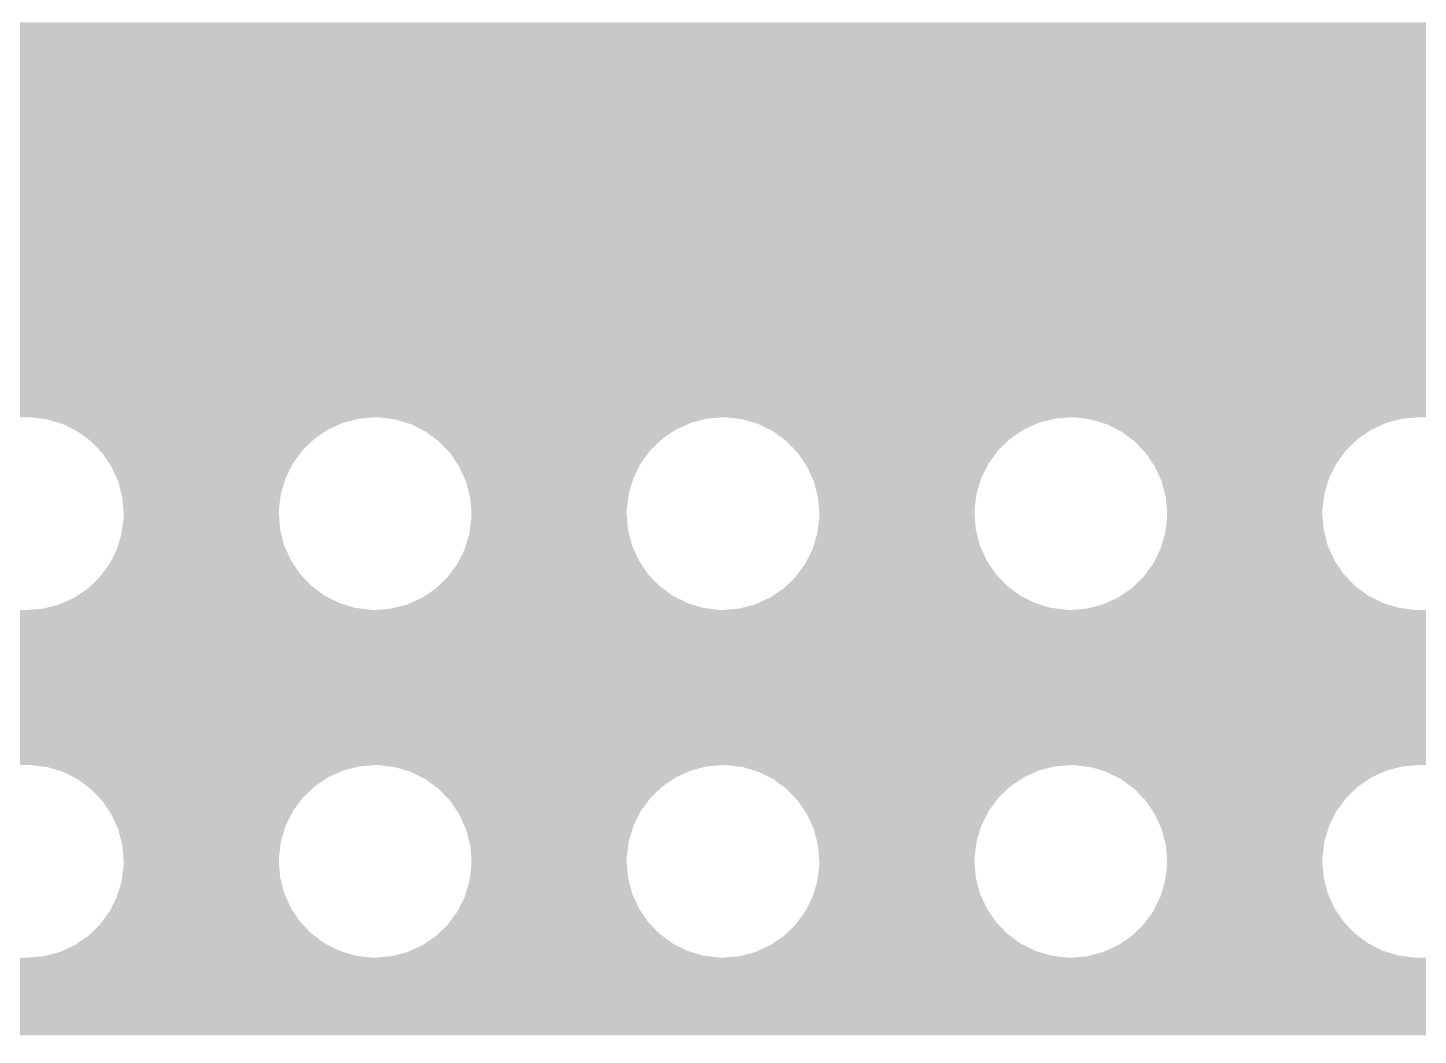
# Model space of a CAD drawing. Extents: x 295 to 953, y 10 to 290.
# Drawn here: x 816.65 to 840, y 80.92 to 97.85 of the extents above; entities that cross this region are included whole.
import ezdxf

# ---------------------------------------------------------------- set-up
doc = ezdxf.new("R2010")
doc.units = 0
doc.header["$LTSCALE"] = 5
doc.header["$MEASUREMENT"] = 0
doc.layers.add('GND', color=7, linetype='CONTINUOUS')

msp = doc.modelspace()

# ---------------------------------------------------------------- linework, layer by layer
at = {"layer": 'GND'}
for points in [[(747.321, 97.757), (747.448, 97.936), (848.082, 97.757), (848.261, 97.936)], [(747.158, 97.608), (747.321, 97.757), (847.933, 97.608), (848.082, 97.757)], [(658.909, 96.987), (657.9, 97.404), (847.312, 96.987), (847.729, 97.404)], [(746.539, 97.404), (746.758, 97.428), (847.729, 97.404), (847.752, 97.428)], [(746.758, 97.428), (746.968, 97.496), (847.752, 97.428), (847.821, 97.496)], [(746.968, 97.496), (747.158, 97.608), (847.821, 97.496), (847.933, 97.608)], [(658.909, 96.986), (658.909, 96.987), (847.311, 96.986), (847.312, 96.987)], [(660.397, 96.975), (660.34, 96.986), (847.3, 96.975), (847.311, 96.986)], [(661.343, 96.578), (660.397, 96.975), (846.903, 96.578), (847.3, 96.975)], [(661.36, 96.569), (661.343, 96.578), (846.894, 96.569), (846.903, 96.578)], [(799.209, 96.565), (799.117, 96.569), (846.89, 96.565), (846.894, 96.569)], [(799.425, 96.522), (799.209, 96.565), (846.847, 96.522), (846.89, 96.565)], [(799.628, 96.435), (799.425, 96.522), (846.76, 96.435), (846.847, 96.522)], [(799.807, 96.308), (799.628, 96.435), (846.632, 96.308), (846.76, 96.435)], [(799.956, 96.145), (799.807, 96.308), (846.47, 96.145), (846.632, 96.308)], [(800.068, 95.955), (799.956, 96.145), (846.28, 95.955), (846.47, 96.145)], [(800.106, 95.839), (800.068, 95.955), (846.164, 95.839), (846.28, 95.955)], [(805.051, 95.834), (804.959, 95.839), (846.159, 95.834), (846.164, 95.839)], [(805.267, 95.792), (805.051, 95.834), (846.117, 95.792), (846.159, 95.834)], [(805.47, 95.705), (805.267, 95.792), (846.03, 95.705), (846.117, 95.792)], [(805.649, 95.577), (805.47, 95.705), (845.902, 95.577), (846.03, 95.705)], [(805.798, 95.415), (805.649, 95.577), (845.74, 95.415), (845.902, 95.577)], [(805.91, 95.224), (805.798, 95.415), (845.549, 95.224), (845.74, 95.415)], [(805.979, 95.015), (805.91, 95.224), (845.34, 95.015), (845.549, 95.224)], [(806.002, 94.796), (805.979, 95.015), (845.121, 94.796), (845.34, 95.015)], [(805.96, 94.513), (805.998, 94.704), (844.838, 94.513), (845.029, 94.704)], [(805.998, 94.704), (806.002, 94.796), (845.029, 94.704), (845.121, 94.796)], [(805.868, 94.285), (805.946, 94.466), (844.732, 94.285), (844.807, 94.466)], [(805.946, 94.466), (805.955, 94.488), (844.807, 94.466), (844.821, 94.488)], [(805.955, 94.488), (805.96, 94.513), (844.821, 94.488), (844.838, 94.513)], [(805.741, 94.105), (805.868, 94.285), (844.659, 94.105), (844.732, 94.285)], [(805.388, 93.845), (805.578, 93.956), (844.552, 93.845), (844.597, 93.956)], [(805.578, 93.956), (805.741, 94.105), (844.597, 93.956), (844.659, 94.105)], [(798.676, 93.554), (798.611, 93.753), (844.432, 93.554), (844.514, 93.753)], [(804.959, 93.753), (805.178, 93.776), (844.514, 93.753), (844.523, 93.776)], [(805.178, 93.776), (805.388, 93.845), (844.523, 93.776), (844.552, 93.845)], [(798.684, 93.484), (798.676, 93.554), (844.404, 93.484), (844.432, 93.554)], [(798.689, 93.429), (798.684, 93.484), (844.393, 93.429), (844.404, 93.484)], [(798.699, 93.335), (798.689, 93.429), (844.393, 93.335), (844.393, 93.429)], [(798.653, 93.027), (798.695, 93.243), (844.393, 93.027), (844.393, 93.243)], [(798.695, 93.243), (798.699, 93.335), (844.393, 93.243), (844.393, 93.335)], [(798.566, 92.825), (798.653, 93.027), (844.393, 92.825), (844.393, 93.027)], [(798.438, 92.645), (798.566, 92.825), (844.393, 92.645), (844.393, 92.825)], [(798.085, 92.385), (798.275, 92.496), (844.393, 92.385), (844.393, 92.496)], [(798.275, 92.496), (798.438, 92.645), (844.393, 92.496), (844.393, 92.645)], [(721.8, 92.187), (721.826, 92.242), (844.393, 92.187), (844.393, 92.242)], [(721.826, 92.242), (721.845, 92.292), (844.393, 92.242), (844.393, 92.292)], [(797.657, 92.292), (797.876, 92.316), (844.393, 92.292), (844.393, 92.316)], [(797.876, 92.316), (798.085, 92.385), (844.393, 92.316), (844.393, 92.385)], [(807.972, 92.183), (807.88, 92.187), (844.393, 92.183), (844.393, 92.187)], [(808.188, 92.141), (807.972, 92.183), (844.393, 92.141), (844.393, 92.183)], [(808.391, 92.054), (808.188, 92.141), (844.393, 92.054), (844.393, 92.141)], [(808.57, 91.926), (808.391, 92.054), (844.393, 91.926), (844.393, 92.054)], [(808.719, 91.763), (808.57, 91.926), (844.393, 91.763), (844.393, 91.926)], [(808.831, 91.573), (808.719, 91.763), (844.393, 91.573), (844.393, 91.763)], [(808.9, 91.364), (808.831, 91.573), (844.393, 91.364), (844.393, 91.573)], [(808.906, 91.302), (808.9, 91.364), (844.393, 91.302), (844.393, 91.364)], [(816.709, 91.301), (816.643, 91.302), (822.469, 91.301), (822.485, 91.302)], [(816.883, 91.279), (816.709, 91.301), (822.211, 91.279), (822.469, 91.301)], [(816.982, 91.266), (816.883, 91.279), (822.163, 91.266), (822.211, 91.279)], [(817.168, 91.21), (816.982, 91.266), (821.945, 91.21), (822.163, 91.266)], [(817.245, 91.186), (817.168, 91.21), (821.894, 91.186), (821.945, 91.21)], [(817.424, 91.096), (817.245, 91.186), (821.695, 91.096), (821.894, 91.186)], [(817.49, 91.063), (817.424, 91.096), (821.646, 91.063), (821.695, 91.096)], [(822.551, 91.301), (822.485, 91.302), (828.311, 91.301), (828.327, 91.302)], [(822.725, 91.279), (822.551, 91.301), (828.053, 91.279), (828.311, 91.301)], [(822.824, 91.266), (822.725, 91.279), (828.005, 91.266), (828.053, 91.279)], [(823.01, 91.21), (822.824, 91.266), (827.787, 91.21), (828.005, 91.266)], [(823.087, 91.186), (823.01, 91.21), (827.736, 91.186), (827.787, 91.21)], [(823.266, 91.096), (823.087, 91.186), (827.537, 91.096), (827.736, 91.186)], [(823.332, 91.063), (823.266, 91.096), (827.488, 91.063), (827.537, 91.096)], [(828.393, 91.301), (828.327, 91.302), (834.153, 91.301), (834.169, 91.302)], [(828.567, 91.279), (828.393, 91.301), (833.895, 91.279), (834.153, 91.301)], [(828.666, 91.266), (828.567, 91.279), (833.847, 91.266), (833.895, 91.279)], [(828.852, 91.21), (828.666, 91.266), (833.629, 91.21), (833.847, 91.266)], [(828.929, 91.186), (828.852, 91.21), (833.578, 91.186), (833.629, 91.21)], [(829.108, 91.096), (828.929, 91.186), (833.379, 91.096), (833.578, 91.186)], [(829.174, 91.063), (829.108, 91.096), (833.33, 91.063), (833.379, 91.096)], [(834.235, 91.301), (834.169, 91.302), (839.995, 91.301), (840.011, 91.302)], [(834.409, 91.279), (834.235, 91.301), (839.737, 91.279), (839.995, 91.301)], [(834.508, 91.266), (834.409, 91.279), (839.689, 91.266), (839.737, 91.279)], [(834.694, 91.21), (834.508, 91.266), (839.471, 91.21), (839.689, 91.266)], [(834.771, 91.186), (834.694, 91.21), (839.42, 91.186), (839.471, 91.21)], [(834.95, 91.096), (834.771, 91.186), (839.221, 91.096), (839.42, 91.186)], [(835.016, 91.063), (834.95, 91.096), (839.172, 91.063), (839.221, 91.096)], [(817.653, 90.942), (817.49, 91.063), (821.468, 90.942), (821.646, 91.063)], [(817.711, 90.9), (817.653, 90.942), (821.423, 90.9), (821.468, 90.942)], [(817.853, 90.752), (817.711, 90.9), (821.269, 90.752), (821.423, 90.9)], [(823.495, 90.942), (823.332, 91.063), (827.31, 90.942), (827.488, 91.063)], [(823.553, 90.9), (823.495, 90.942), (827.265, 90.9), (827.31, 90.942)], [(823.695, 90.752), (823.553, 90.9), (827.111, 90.752), (827.265, 90.9)], [(829.337, 90.942), (829.174, 91.063), (833.152, 90.942), (833.33, 91.063)], [(829.395, 90.9), (829.337, 90.942), (833.107, 90.9), (833.152, 90.942)], [(829.537, 90.752), (829.395, 90.9), (832.953, 90.752), (833.107, 90.9)], [(835.179, 90.942), (835.016, 91.063), (838.994, 90.942), (839.172, 91.063)], [(835.237, 90.9), (835.179, 90.942), (838.949, 90.9), (838.994, 90.942)], [(835.379, 90.752), (835.237, 90.9), (838.795, 90.752), (838.949, 90.9)], [(817.901, 90.702), (817.853, 90.752), (821.232, 90.702), (821.269, 90.752)], [(818.017, 90.531), (817.901, 90.702), (821.106, 90.531), (821.232, 90.702)], [(823.743, 90.702), (823.695, 90.752), (827.074, 90.702), (827.111, 90.752)], [(823.859, 90.531), (823.743, 90.702), (826.948, 90.531), (827.074, 90.702)], [(829.585, 90.702), (829.537, 90.752), (832.916, 90.702), (832.953, 90.752)], [(829.701, 90.531), (829.585, 90.702), (832.79, 90.531), (832.916, 90.702)], [(835.427, 90.702), (835.379, 90.752), (838.758, 90.702), (838.795, 90.752)], [(835.543, 90.531), (835.427, 90.702), (838.632, 90.531), (838.758, 90.702)], [(818.055, 90.474), (818.017, 90.531), (821.078, 90.474), (821.106, 90.531)], [(818.141, 90.285), (818.055, 90.474), (820.983, 90.285), (821.078, 90.474)], [(823.897, 90.474), (823.859, 90.531), (826.92, 90.474), (826.948, 90.531)], [(823.983, 90.285), (823.897, 90.474), (826.825, 90.285), (826.92, 90.474)], [(829.739, 90.474), (829.701, 90.531), (832.762, 90.474), (832.79, 90.531)], [(829.825, 90.285), (829.739, 90.474), (832.667, 90.285), (832.762, 90.474)], [(835.581, 90.474), (835.543, 90.531), (838.604, 90.474), (838.632, 90.531)], [(835.667, 90.285), (835.581, 90.474), (838.509, 90.285), (838.604, 90.474)], [(818.169, 90.224), (818.141, 90.285), (820.964, 90.224), (820.983, 90.285)], [(818.221, 90.023), (818.169, 90.224), (820.903, 90.023), (820.964, 90.224)], [(824.011, 90.224), (823.983, 90.285), (826.806, 90.224), (826.825, 90.285)], [(824.063, 90.023), (824.011, 90.224), (826.745, 90.023), (826.806, 90.224)], [(829.853, 90.224), (829.825, 90.285), (832.648, 90.224), (832.667, 90.285)], [(829.905, 90.023), (829.853, 90.224), (832.587, 90.023), (832.648, 90.224)], [(835.695, 90.224), (835.667, 90.285), (838.49, 90.224), (838.509, 90.285)], [(835.747, 90.023), (835.695, 90.224), (838.429, 90.023), (838.49, 90.224)], [(818.238, 89.958), (818.221, 90.023), (820.894, 89.958), (820.903, 90.023)], [(818.256, 89.75), (818.238, 89.958), (820.868, 89.75), (820.894, 89.958)], [(824.08, 89.958), (824.063, 90.023), (826.736, 89.958), (826.745, 90.023)], [(824.098, 89.75), (824.08, 89.958), (826.71, 89.75), (826.736, 89.958)], [(829.922, 89.958), (829.905, 90.023), (832.578, 89.958), (832.587, 90.023)], [(829.94, 89.75), (829.922, 89.958), (832.552, 89.75), (832.578, 89.958)], [(835.764, 89.958), (835.747, 90.023), (838.42, 89.958), (838.429, 90.023)], [(835.782, 89.75), (835.764, 89.958), (838.394, 89.75), (838.42, 89.958)], [(818.261, 89.684), (818.256, 89.75), (820.867, 89.684), (820.868, 89.75)], [(818.26, 89.618), (818.261, 89.684), (820.872, 89.618), (820.867, 89.684)], [(824.103, 89.684), (824.098, 89.75), (826.709, 89.684), (826.71, 89.75)], [(824.102, 89.618), (824.103, 89.684), (826.714, 89.618), (826.709, 89.684)], [(829.945, 89.684), (829.94, 89.75), (832.551, 89.684), (832.552, 89.75)], [(829.944, 89.618), (829.945, 89.684), (832.556, 89.618), (832.551, 89.684)], [(835.787, 89.684), (835.782, 89.75), (838.393, 89.684), (838.394, 89.75)], [(835.786, 89.618), (835.787, 89.684), (838.398, 89.618), (838.393, 89.684)], [(818.234, 89.41), (818.26, 89.618), (820.89, 89.41), (820.872, 89.618)], [(824.076, 89.41), (824.102, 89.618), (826.732, 89.41), (826.714, 89.618)], [(829.918, 89.41), (829.944, 89.618), (832.574, 89.41), (832.556, 89.618)], [(835.76, 89.41), (835.786, 89.618), (838.416, 89.41), (838.398, 89.618)], [(818.164, 89.144), (818.225, 89.345), (820.959, 89.144), (820.907, 89.345)], [(818.225, 89.345), (818.234, 89.41), (820.907, 89.345), (820.89, 89.41)], [(824.006, 89.144), (824.067, 89.345), (826.801, 89.144), (826.749, 89.345)], [(824.067, 89.345), (824.076, 89.41), (826.749, 89.345), (826.732, 89.41)], [(829.848, 89.144), (829.909, 89.345), (832.643, 89.144), (832.591, 89.345)], [(829.909, 89.345), (829.918, 89.41), (832.591, 89.345), (832.574, 89.41)], [(835.69, 89.144), (835.751, 89.345), (838.485, 89.144), (838.433, 89.345)], [(835.751, 89.345), (835.76, 89.41), (838.433, 89.345), (838.416, 89.41)], [(818.051, 88.894), (818.145, 89.083), (821.073, 88.894), (820.987, 89.083)], [(818.145, 89.083), (818.164, 89.144), (820.987, 89.083), (820.959, 89.144)], [(823.893, 88.894), (823.987, 89.083), (826.915, 88.894), (826.829, 89.083)], [(823.987, 89.083), (824.006, 89.144), (826.829, 89.083), (826.801, 89.144)], [(829.735, 88.894), (829.829, 89.083), (832.757, 88.894), (832.671, 89.083)], [(829.829, 89.083), (829.848, 89.144), (832.671, 89.083), (832.643, 89.144)], [(835.577, 88.894), (835.671, 89.083), (838.599, 88.894), (838.513, 89.083)], [(835.671, 89.083), (835.69, 89.144), (838.513, 89.083), (838.485, 89.144)], [(817.896, 88.666), (818.022, 88.837), (821.227, 88.666), (821.111, 88.837)], [(818.022, 88.837), (818.051, 88.894), (821.111, 88.837), (821.073, 88.894)], [(823.738, 88.666), (823.864, 88.837), (827.069, 88.666), (826.953, 88.837)], [(823.864, 88.837), (823.893, 88.894), (826.953, 88.837), (826.915, 88.894)], [(829.58, 88.666), (829.706, 88.837), (832.911, 88.666), (832.795, 88.837)], [(829.706, 88.837), (829.735, 88.894), (832.795, 88.837), (832.757, 88.894)], [(835.422, 88.666), (835.548, 88.837), (838.753, 88.666), (838.637, 88.837)], [(835.548, 88.837), (835.577, 88.894), (838.637, 88.837), (838.599, 88.894)], [(817.705, 88.468), (817.859, 88.616), (821.417, 88.468), (821.275, 88.616)], [(817.859, 88.616), (817.896, 88.666), (821.275, 88.616), (821.227, 88.666)], [(823.547, 88.468), (823.701, 88.616), (827.259, 88.468), (827.117, 88.616)], [(823.701, 88.616), (823.738, 88.666), (827.117, 88.616), (827.069, 88.666)], [(829.389, 88.468), (829.543, 88.616), (833.101, 88.468), (832.959, 88.616)], [(829.543, 88.616), (829.58, 88.666), (832.959, 88.616), (832.911, 88.666)], [(835.231, 88.468), (835.385, 88.616), (838.943, 88.468), (838.801, 88.616)], [(835.385, 88.616), (835.422, 88.666), (838.801, 88.616), (838.753, 88.666)], [(817.234, 88.182), (817.433, 88.272), (821.884, 88.182), (821.705, 88.272)], [(817.433, 88.272), (817.482, 88.305), (821.705, 88.272), (821.638, 88.305)], [(817.482, 88.305), (817.661, 88.426), (821.638, 88.305), (821.475, 88.426)], [(817.661, 88.426), (817.705, 88.468), (821.475, 88.426), (821.417, 88.468)], [(823.076, 88.182), (823.275, 88.272), (827.726, 88.182), (827.547, 88.272)], [(823.275, 88.272), (823.324, 88.305), (827.547, 88.272), (827.48, 88.305)], [(823.324, 88.305), (823.503, 88.426), (827.48, 88.305), (827.317, 88.426)], [(823.503, 88.426), (823.547, 88.468), (827.317, 88.426), (827.259, 88.468)], [(828.918, 88.182), (829.117, 88.272), (833.568, 88.182), (833.389, 88.272)], [(829.117, 88.272), (829.166, 88.305), (833.389, 88.272), (833.322, 88.305)], [(829.166, 88.305), (829.345, 88.426), (833.322, 88.305), (833.159, 88.426)], [(829.345, 88.426), (829.389, 88.468), (833.159, 88.426), (833.101, 88.468)], [(834.76, 88.182), (834.959, 88.272), (839.41, 88.182), (839.231, 88.272)], [(834.959, 88.272), (835.008, 88.305), (839.231, 88.272), (839.164, 88.305)], [(835.008, 88.305), (835.187, 88.426), (839.164, 88.305), (839.001, 88.426)], [(835.187, 88.426), (835.231, 88.468), (839.001, 88.426), (838.943, 88.468)], [(749.618, 87.984), (749.633, 88.048), (844.393, 87.984), (844.393, 88.048)], [(749.633, 88.048), (749.636, 88.066), (844.393, 88.048), (844.393, 88.066)], [(816.643, 88.066), (816.659, 88.067), (822.485, 88.066), (822.419, 88.067)], [(816.659, 88.067), (816.917, 88.089), (822.419, 88.067), (822.245, 88.089)], [(816.917, 88.089), (816.965, 88.102), (822.245, 88.089), (822.146, 88.102)], [(816.965, 88.102), (817.183, 88.158), (822.146, 88.102), (821.96, 88.158)], [(817.183, 88.158), (817.234, 88.182), (821.96, 88.158), (821.884, 88.182)], [(822.485, 88.066), (822.501, 88.067), (828.327, 88.066), (828.261, 88.067)], [(822.501, 88.067), (822.759, 88.089), (828.261, 88.067), (828.087, 88.089)], [(822.759, 88.089), (822.807, 88.102), (828.087, 88.089), (827.988, 88.102)], [(822.807, 88.102), (823.025, 88.158), (827.988, 88.102), (827.802, 88.158)], [(823.025, 88.158), (823.076, 88.182), (827.802, 88.158), (827.726, 88.182)], [(828.327, 88.066), (828.343, 88.067), (834.169, 88.066), (834.103, 88.067)], [(828.343, 88.067), (828.601, 88.089), (834.103, 88.067), (833.929, 88.089)], [(828.601, 88.089), (828.649, 88.102), (833.929, 88.089), (833.83, 88.102)], [(828.649, 88.102), (828.867, 88.158), (833.83, 88.102), (833.644, 88.158)], [(828.867, 88.158), (828.918, 88.182), (833.644, 88.158), (833.568, 88.182)], [(834.169, 88.066), (834.185, 88.067), (840.011, 88.066), (839.945, 88.067)], [(834.185, 88.067), (834.443, 88.089), (839.945, 88.067), (839.771, 88.089)], [(834.443, 88.089), (834.491, 88.102), (839.771, 88.089), (839.672, 88.102)], [(834.491, 88.102), (834.709, 88.158), (839.672, 88.102), (839.486, 88.158)], [(834.709, 88.158), (834.76, 88.182), (839.486, 88.158), (839.41, 88.182)], [(749.547, 87.801), (749.575, 87.86), (844.393, 87.801), (844.393, 87.86)], [(749.575, 87.86), (749.599, 87.921), (844.393, 87.86), (844.393, 87.921)], [(749.599, 87.921), (749.618, 87.984), (844.393, 87.921), (844.393, 87.984)], [(699.43, 87.641), (699.442, 87.689), (844.393, 87.641), (844.393, 87.689)], [(749.264, 87.474), (749.098, 87.641), (844.393, 87.474), (844.393, 87.641)], [(749.479, 87.689), (749.515, 87.744), (844.393, 87.689), (844.393, 87.744)], [(749.515, 87.744), (749.547, 87.801), (844.393, 87.744), (844.393, 87.801)], [(748.945, 87.329), (749.008, 87.346), (844.393, 87.329), (844.393, 87.346)], [(749.008, 87.346), (749.07, 87.368), (844.393, 87.346), (844.393, 87.368)], [(749.07, 87.368), (749.13, 87.395), (844.393, 87.368), (844.393, 87.395)], [(749.13, 87.395), (749.188, 87.425), (844.393, 87.395), (844.393, 87.425)], [(749.188, 87.425), (749.243, 87.46), (844.393, 87.425), (844.393, 87.46)], [(749.243, 87.46), (749.264, 87.474), (844.393, 87.46), (844.393, 87.474)], [(699.154, 87.095), (699.283, 87.304), (844.393, 87.095), (844.393, 87.304)], [(748.75, 87.304), (748.815, 87.307), (844.393, 87.304), (844.393, 87.307)], [(748.815, 87.307), (748.88, 87.316), (844.393, 87.307), (844.393, 87.316)], [(748.88, 87.316), (748.945, 87.329), (844.393, 87.316), (844.393, 87.329)], [(698.959, 86.868), (699.154, 87.095), (844.393, 86.868), (844.393, 87.095)], [(698.476, 86.52), (698.731, 86.675), (844.393, 86.52), (844.393, 86.675)], [(698.731, 86.675), (698.959, 86.868), (844.393, 86.675), (844.393, 86.868)], [(697.91, 86.336), (698.2, 86.406), (844.393, 86.336), (844.393, 86.406)], [(698.2, 86.406), (698.476, 86.52), (844.393, 86.406), (844.393, 86.52)], [(661.83, 85.492), (661.83, 86.313), (844.393, 85.492), (844.393, 86.313)], [(697.612, 86.313), (697.91, 86.336), (844.393, 86.313), (844.393, 86.336)], [(782.367, 85.491), (782.301, 85.492), (844.393, 85.491), (844.393, 85.492)], [(782.432, 85.486), (782.367, 85.491), (844.393, 85.486), (844.393, 85.491)], [(782.497, 85.475), (782.432, 85.486), (844.393, 85.475), (844.393, 85.486)], [(782.561, 85.461), (782.497, 85.475), (844.393, 85.461), (844.393, 85.475)], [(782.562, 85.46), (782.561, 85.461), (844.393, 85.46), (844.393, 85.461)], [(816.709, 85.459), (816.643, 85.46), (822.469, 85.459), (822.485, 85.46)], [(816.883, 85.437), (816.709, 85.459), (822.211, 85.437), (822.469, 85.459)], [(816.982, 85.424), (816.883, 85.437), (822.163, 85.424), (822.211, 85.437)], [(817.168, 85.368), (816.982, 85.424), (821.945, 85.368), (822.163, 85.424)], [(817.245, 85.344), (817.168, 85.368), (821.894, 85.344), (821.945, 85.368)], [(817.424, 85.254), (817.245, 85.344), (821.695, 85.254), (821.894, 85.344)], [(817.49, 85.221), (817.424, 85.254), (821.646, 85.221), (821.695, 85.254)], [(822.551, 85.459), (822.485, 85.46), (828.311, 85.459), (828.327, 85.46)], [(822.725, 85.437), (822.551, 85.459), (828.053, 85.437), (828.311, 85.459)], [(822.824, 85.424), (822.725, 85.437), (828.005, 85.424), (828.053, 85.437)], [(823.01, 85.368), (822.824, 85.424), (827.787, 85.368), (828.005, 85.424)], [(823.087, 85.344), (823.01, 85.368), (827.736, 85.344), (827.787, 85.368)], [(823.266, 85.254), (823.087, 85.344), (827.537, 85.254), (827.736, 85.344)], [(823.332, 85.221), (823.266, 85.254), (827.488, 85.221), (827.537, 85.254)], [(828.393, 85.459), (828.327, 85.46), (834.153, 85.459), (834.169, 85.46)], [(828.567, 85.437), (828.393, 85.459), (833.895, 85.437), (834.153, 85.459)], [(828.666, 85.424), (828.567, 85.437), (833.847, 85.424), (833.895, 85.437)], [(828.852, 85.368), (828.666, 85.424), (833.629, 85.368), (833.847, 85.424)], [(828.929, 85.344), (828.852, 85.368), (833.578, 85.344), (833.629, 85.368)], [(829.108, 85.254), (828.929, 85.344), (833.379, 85.254), (833.578, 85.344)], [(829.174, 85.221), (829.108, 85.254), (833.33, 85.221), (833.379, 85.254)], [(834.235, 85.459), (834.169, 85.46), (839.995, 85.459), (840.011, 85.46)], [(834.409, 85.437), (834.235, 85.459), (839.737, 85.437), (839.995, 85.459)], [(834.508, 85.424), (834.409, 85.437), (839.689, 85.424), (839.737, 85.437)], [(834.694, 85.368), (834.508, 85.424), (839.471, 85.368), (839.689, 85.424)], [(834.771, 85.344), (834.694, 85.368), (839.42, 85.344), (839.471, 85.368)], [(834.95, 85.254), (834.771, 85.344), (839.221, 85.254), (839.42, 85.344)], [(835.016, 85.221), (834.95, 85.254), (839.172, 85.221), (839.221, 85.254)], [(817.653, 85.1), (817.49, 85.221), (821.468, 85.1), (821.646, 85.221)], [(817.711, 85.058), (817.653, 85.1), (821.423, 85.058), (821.468, 85.1)], [(817.853, 84.91), (817.711, 85.058), (821.269, 84.91), (821.423, 85.058)], [(823.495, 85.1), (823.332, 85.221), (827.31, 85.1), (827.488, 85.221)], [(823.553, 85.058), (823.495, 85.1), (827.265, 85.058), (827.31, 85.1)], [(823.695, 84.91), (823.553, 85.058), (827.111, 84.91), (827.265, 85.058)], [(829.337, 85.1), (829.174, 85.221), (833.152, 85.1), (833.33, 85.221)], [(829.395, 85.058), (829.337, 85.1), (833.107, 85.058), (833.152, 85.1)], [(829.537, 84.91), (829.395, 85.058), (832.953, 84.91), (833.107, 85.058)], [(835.179, 85.1), (835.016, 85.221), (838.994, 85.1), (839.172, 85.221)], [(835.237, 85.058), (835.179, 85.1), (838.949, 85.058), (838.994, 85.1)], [(835.379, 84.91), (835.237, 85.058), (838.795, 84.91), (838.949, 85.058)], [(817.901, 84.86), (817.853, 84.91), (821.232, 84.86), (821.269, 84.91)], [(818.017, 84.689), (817.901, 84.86), (821.106, 84.689), (821.232, 84.86)], [(823.743, 84.86), (823.695, 84.91), (827.074, 84.86), (827.111, 84.91)], [(823.859, 84.689), (823.743, 84.86), (826.948, 84.689), (827.074, 84.86)], [(829.585, 84.86), (829.537, 84.91), (832.916, 84.86), (832.953, 84.91)], [(829.701, 84.689), (829.585, 84.86), (832.79, 84.689), (832.916, 84.86)], [(835.427, 84.86), (835.379, 84.91), (838.758, 84.86), (838.795, 84.91)], [(835.543, 84.689), (835.427, 84.86), (838.632, 84.689), (838.758, 84.86)], [(818.055, 84.632), (818.017, 84.689), (821.078, 84.632), (821.106, 84.689)], [(818.141, 84.443), (818.055, 84.632), (820.983, 84.443), (821.078, 84.632)], [(823.897, 84.632), (823.859, 84.689), (826.92, 84.632), (826.948, 84.689)], [(823.983, 84.443), (823.897, 84.632), (826.825, 84.443), (826.92, 84.632)], [(829.739, 84.632), (829.701, 84.689), (832.762, 84.632), (832.79, 84.689)], [(829.825, 84.443), (829.739, 84.632), (832.667, 84.443), (832.762, 84.632)], [(835.581, 84.632), (835.543, 84.689), (838.604, 84.632), (838.632, 84.689)], [(835.667, 84.443), (835.581, 84.632), (838.509, 84.443), (838.604, 84.632)], [(818.169, 84.382), (818.141, 84.443), (820.964, 84.382), (820.983, 84.443)], [(818.221, 84.181), (818.169, 84.382), (820.903, 84.181), (820.964, 84.382)], [(824.011, 84.382), (823.983, 84.443), (826.806, 84.382), (826.825, 84.443)], [(824.063, 84.181), (824.011, 84.382), (826.745, 84.181), (826.806, 84.382)], [(829.853, 84.382), (829.825, 84.443), (832.648, 84.382), (832.667, 84.443)], [(829.905, 84.181), (829.853, 84.382), (832.587, 84.181), (832.648, 84.382)], [(835.695, 84.382), (835.667, 84.443), (838.49, 84.382), (838.509, 84.443)], [(835.747, 84.181), (835.695, 84.382), (838.429, 84.181), (838.49, 84.382)], [(818.238, 84.116), (818.221, 84.181), (820.894, 84.116), (820.903, 84.181)], [(818.256, 83.908), (818.238, 84.116), (820.868, 83.908), (820.894, 84.116)], [(824.08, 84.116), (824.063, 84.181), (826.736, 84.116), (826.745, 84.181)], [(824.098, 83.908), (824.08, 84.116), (826.71, 83.908), (826.736, 84.116)], [(829.922, 84.116), (829.905, 84.181), (832.578, 84.116), (832.587, 84.181)], [(829.94, 83.908), (829.922, 84.116), (832.552, 83.908), (832.578, 84.116)], [(835.764, 84.116), (835.747, 84.181), (838.42, 84.116), (838.429, 84.181)], [(835.782, 83.908), (835.764, 84.116), (838.394, 83.908), (838.42, 84.116)], [(818.261, 83.842), (818.256, 83.908), (820.867, 83.842), (820.868, 83.908)], [(818.26, 83.776), (818.261, 83.842), (820.872, 83.776), (820.867, 83.842)], [(824.103, 83.842), (824.098, 83.908), (826.709, 83.842), (826.71, 83.908)], [(824.102, 83.776), (824.103, 83.842), (826.714, 83.776), (826.709, 83.842)], [(829.945, 83.842), (829.94, 83.908), (832.551, 83.842), (832.552, 83.908)], [(829.944, 83.776), (829.945, 83.842), (832.556, 83.776), (832.551, 83.842)], [(835.787, 83.842), (835.782, 83.908), (838.393, 83.842), (838.394, 83.908)], [(835.786, 83.776), (835.787, 83.842), (838.398, 83.776), (838.393, 83.842)], [(818.234, 83.568), (818.26, 83.776), (820.89, 83.568), (820.872, 83.776)], [(824.076, 83.568), (824.102, 83.776), (826.732, 83.568), (826.714, 83.776)], [(829.918, 83.568), (829.944, 83.776), (832.574, 83.568), (832.556, 83.776)], [(835.76, 83.568), (835.786, 83.776), (838.416, 83.568), (838.398, 83.776)], [(818.164, 83.302), (818.225, 83.503), (820.959, 83.302), (820.907, 83.503)], [(818.225, 83.503), (818.234, 83.568), (820.907, 83.503), (820.89, 83.568)], [(824.006, 83.302), (824.067, 83.503), (826.801, 83.302), (826.749, 83.503)], [(824.067, 83.503), (824.076, 83.568), (826.749, 83.503), (826.732, 83.568)], [(829.848, 83.302), (829.909, 83.503), (832.643, 83.302), (832.591, 83.503)], [(829.909, 83.503), (829.918, 83.568), (832.591, 83.503), (832.574, 83.568)], [(835.69, 83.302), (835.751, 83.503), (838.485, 83.302), (838.433, 83.503)], [(835.751, 83.503), (835.76, 83.568), (838.433, 83.503), (838.416, 83.568)], [(818.051, 83.052), (818.145, 83.241), (821.073, 83.052), (820.987, 83.241)], [(818.145, 83.241), (818.164, 83.302), (820.987, 83.241), (820.959, 83.302)], [(823.893, 83.052), (823.987, 83.241), (826.915, 83.052), (826.829, 83.241)], [(823.987, 83.241), (824.006, 83.302), (826.829, 83.241), (826.801, 83.302)], [(829.735, 83.052), (829.829, 83.241), (832.757, 83.052), (832.671, 83.241)], [(829.829, 83.241), (829.848, 83.302), (832.671, 83.241), (832.643, 83.302)], [(835.577, 83.052), (835.671, 83.241), (838.599, 83.052), (838.513, 83.241)], [(835.671, 83.241), (835.69, 83.302), (838.513, 83.241), (838.485, 83.302)], [(817.896, 82.824), (818.022, 82.995), (821.227, 82.824), (821.111, 82.995)], [(818.022, 82.995), (818.051, 83.052), (821.111, 82.995), (821.073, 83.052)], [(823.738, 82.824), (823.864, 82.995), (827.069, 82.824), (826.953, 82.995)], [(823.864, 82.995), (823.893, 83.052), (826.953, 82.995), (826.915, 83.052)], [(829.58, 82.824), (829.706, 82.995), (832.911, 82.824), (832.795, 82.995)], [(829.706, 82.995), (829.735, 83.052), (832.795, 82.995), (832.757, 83.052)], [(835.422, 82.824), (835.548, 82.995), (838.753, 82.824), (838.637, 82.995)], [(835.548, 82.995), (835.577, 83.052), (838.637, 82.995), (838.599, 83.052)], [(817.705, 82.626), (817.859, 82.774), (821.417, 82.626), (821.275, 82.774)], [(817.859, 82.774), (817.896, 82.824), (821.275, 82.774), (821.227, 82.824)], [(823.547, 82.626), (823.701, 82.774), (827.259, 82.626), (827.117, 82.774)], [(823.701, 82.774), (823.738, 82.824), (827.117, 82.774), (827.069, 82.824)], [(829.389, 82.626), (829.543, 82.774), (833.101, 82.626), (832.959, 82.774)], [(829.543, 82.774), (829.58, 82.824), (832.959, 82.774), (832.911, 82.824)], [(835.231, 82.626), (835.385, 82.774), (838.943, 82.626), (838.801, 82.774)], [(835.385, 82.774), (835.422, 82.824), (838.801, 82.774), (838.753, 82.824)], [(817.433, 82.43), (817.482, 82.463), (821.705, 82.43), (821.638, 82.463)], [(817.482, 82.463), (817.661, 82.584), (821.638, 82.463), (821.475, 82.584)], [(817.661, 82.584), (817.705, 82.626), (821.475, 82.584), (821.417, 82.626)], [(823.275, 82.43), (823.324, 82.463), (827.547, 82.43), (827.48, 82.463)], [(823.324, 82.463), (823.503, 82.584), (827.48, 82.463), (827.317, 82.584)], [(823.503, 82.584), (823.547, 82.626), (827.317, 82.584), (827.259, 82.626)], [(829.117, 82.43), (829.166, 82.463), (833.389, 82.43), (833.322, 82.463)], [(829.166, 82.463), (829.345, 82.584), (833.322, 82.463), (833.159, 82.584)], [(829.345, 82.584), (829.389, 82.626), (833.159, 82.584), (833.101, 82.626)], [(834.959, 82.43), (835.008, 82.463), (839.231, 82.43), (839.164, 82.463)], [(835.008, 82.463), (835.187, 82.584), (839.164, 82.463), (839.001, 82.584)], [(835.187, 82.584), (835.231, 82.626), (839.001, 82.584), (838.943, 82.626)], [(811.797, 82.073), (811.827, 82.224), (844.393, 82.073), (844.393, 82.224)], [(816.643, 82.224), (816.659, 82.225), (822.485, 82.224), (822.419, 82.225)], [(816.659, 82.225), (816.917, 82.247), (822.419, 82.225), (822.245, 82.247)], [(816.917, 82.247), (816.965, 82.26), (822.245, 82.247), (822.146, 82.26)], [(816.965, 82.26), (817.183, 82.316), (822.146, 82.26), (821.96, 82.316)], [(817.183, 82.316), (817.234, 82.34), (821.96, 82.316), (821.884, 82.34)], [(817.234, 82.34), (817.433, 82.43), (821.884, 82.34), (821.705, 82.43)], [(822.485, 82.224), (822.501, 82.225), (828.327, 82.224), (828.261, 82.225)], [(822.501, 82.225), (822.759, 82.247), (828.261, 82.225), (828.087, 82.247)], [(822.759, 82.247), (822.807, 82.26), (828.087, 82.247), (827.988, 82.26)], [(822.807, 82.26), (823.025, 82.316), (827.988, 82.26), (827.802, 82.316)], [(823.025, 82.316), (823.076, 82.34), (827.802, 82.316), (827.726, 82.34)], [(823.076, 82.34), (823.275, 82.43), (827.726, 82.34), (827.547, 82.43)], [(828.327, 82.224), (828.343, 82.225), (834.169, 82.224), (834.103, 82.225)], [(828.343, 82.225), (828.601, 82.247), (834.103, 82.225), (833.929, 82.247)], [(828.601, 82.247), (828.649, 82.26), (833.929, 82.247), (833.83, 82.26)], [(828.649, 82.26), (828.867, 82.316), (833.83, 82.26), (833.644, 82.316)], [(828.867, 82.316), (828.918, 82.34), (833.644, 82.316), (833.568, 82.34)], [(828.918, 82.34), (829.117, 82.43), (833.568, 82.34), (833.389, 82.43)], [(834.169, 82.224), (834.185, 82.225), (840.011, 82.224), (839.945, 82.225)], [(834.185, 82.225), (834.443, 82.247), (839.945, 82.225), (839.771, 82.247)], [(834.443, 82.247), (834.491, 82.26), (839.771, 82.247), (839.672, 82.26)], [(834.491, 82.26), (834.709, 82.316), (839.672, 82.26), (839.486, 82.316)], [(834.709, 82.316), (834.76, 82.34), (839.486, 82.316), (839.41, 82.34)], [(834.76, 82.34), (834.959, 82.43), (839.41, 82.34), (839.231, 82.43)], [(811.71, 81.871), (811.797, 82.073), (844.393, 81.871), (844.393, 82.073)], [(811.583, 81.691), (811.71, 81.871), (844.393, 81.691), (844.393, 81.871)], [(811.23, 81.431), (811.42, 81.542), (844.393, 81.431), (844.393, 81.542)], [(811.42, 81.542), (811.583, 81.691), (844.393, 81.542), (844.393, 81.691)], [(661.83, 81.234), (661.83, 81.339), (844.393, 81.234), (844.393, 81.339)], [(810.801, 81.339), (811.02, 81.362), (844.393, 81.339), (844.393, 81.362)], [(811.02, 81.362), (811.23, 81.431), (844.393, 81.362), (844.393, 81.431)], [(790.52, 81.22), (790.354, 81.234), (844.393, 81.22), (844.393, 81.234)], [(790.732, 81.163), (790.52, 81.22), (844.393, 81.163), (844.393, 81.22)], [(790.928, 81.061), (790.732, 81.163), (844.393, 81.061), (844.393, 81.163)], [(791.07, 80.944), (790.928, 81.061), (844.393, 80.944), (844.393, 81.061)], [(791.098, 80.922), (791.07, 80.944), (844.394, 80.922), (844.393, 80.944)], [(791.098, 80.921), (791.098, 80.922), (844.394, 80.921), (844.394, 80.922)]]:
    msp.add_solid(points, dxfattribs=at)

doc.saveas('drawing.dxf')
